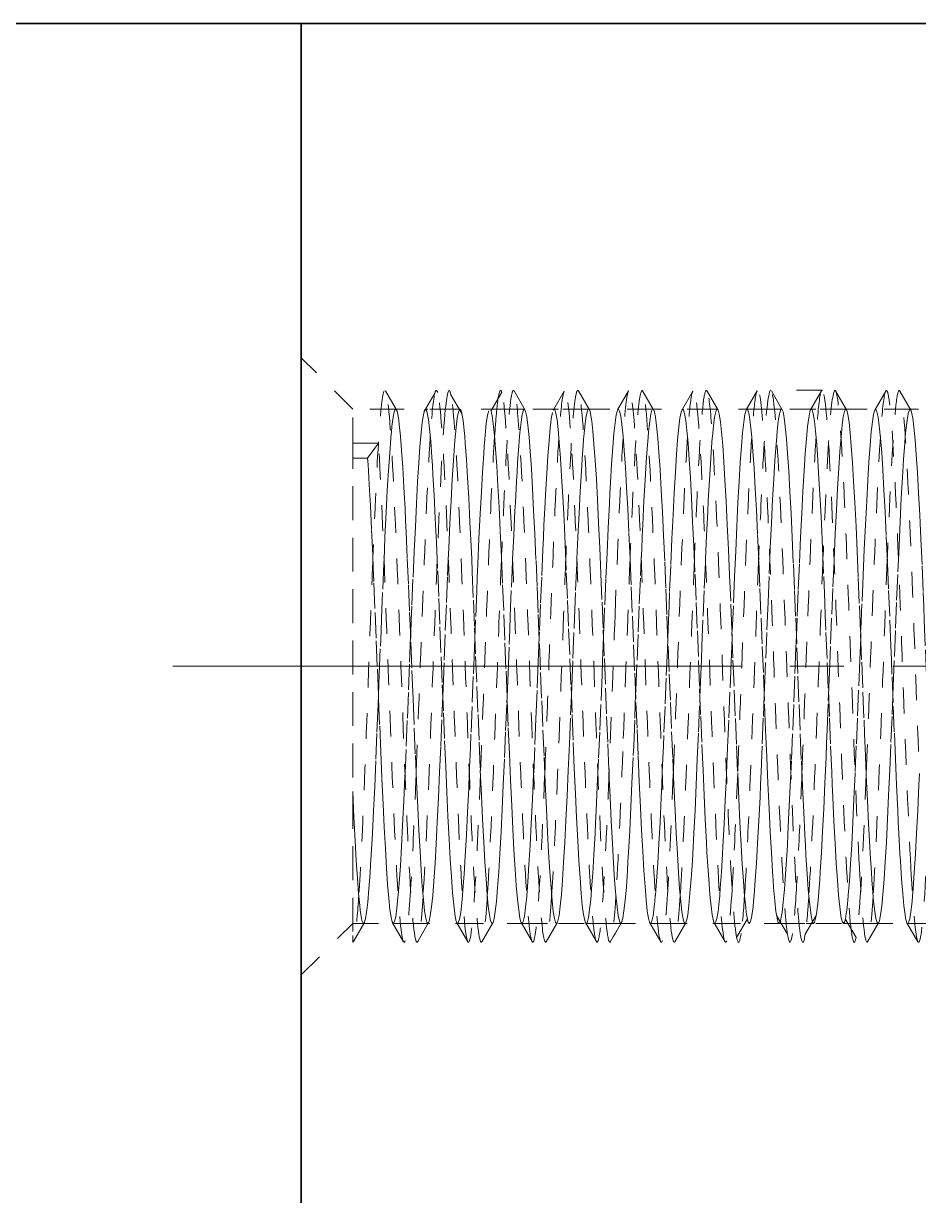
# Model space of a CAD drawing. Header units: millimetres. Extents: x -742 to 742, y -525 to 525.
# Drawn here: x -490.05 to -455.25, y -84.92 to -39.34 of the extents above; entities that cross this region are included whole.
import ezdxf

# ---------------------------------------------------------------- set-up
doc = ezdxf.new("R2010")
doc.units = ezdxf.units.MM
doc.linetypes.add('点画线', pattern=[18, 12, -2, 2, -2])
doc.linetypes.add('虚线', pattern=[2, 1, -1])
doc.layers.get('0').update_dxf_attribs({"lineweight": 35})
for name, color, linetype, lineweight in [('中心线层', 1, '点画线', 18), ('粗实线层', 7, 'Continuous', 35), ('虚线层', 6, '虚线', 18)]:
    doc.layers.add(name, color=color, linetype=linetype, lineweight=lineweight)

# ---------------------------------------------------------------- blocks, each defined once
blk = doc.blocks.new('*X8')
for p, q in [((-948.143, 60), (-884.125, 60)), ((-884.125, -70), (-884.125, 60)), ((-884.125, 60), (-834.125, 60))]:
    blk.add_line(p, q)
at = {"layer": '虚线层', "color": 7}
for p, q in [((-884.125, -70), (-884.125, 60)), ((-882.125, 45), (-884.125, 47)), ((-882.125, 45), (-884.125, 47)), ((-863.875, 45.732), (-865.875, 45.732)), ((-836.125, 45), (-882.125, 45)), ((-880.454, 45), (-882.125, 45)), ((-882.125, 25), (-882.125, 45)), ((-882.125, 43.681), (-882.125, 45)), ((-879.202, 45), (-879.297, 45)), ((-877.956, 45), (-879.202, 45)), ((-875.454, 45), (-876.794, 45)), ((-872.953, 45), (-874.296, 45)), ((-870.456, 45), (-871.797, 45)), ((-867.955, 45), (-869.294, 45)), ((-865.453, 45), (-866.795, 45)), ((-862.955, 45), (-864.298, 45)), ((-860.456, 45), (-861.795, 45)), ((-882.125, 43.681), (-882.125, 24.268)), ((-881.125, 43.681), (-882.125, 43.681)), ((-881.548, 43.089), (-881.125, 43.681)), ((-881.548, 43.089), (-882.125, 43.089)), ((-884.125, 23), (-882.125, 25)), ((-884.125, 23), (-882.125, 25)), ((-882.125, 25), (-836.125, 25)), ((-882.125, 25), (-881.706, 25)), ((-880.544, 25), (-879.204, 25)), ((-878.046, 25), (-876.703, 25)), ((-875.547, 25), (-874.206, 25)), ((-873.044, 25), (-871.705, 25)), ((-870.545, 25), (-869.203, 25)), ((-868.047, 25), (-866.705, 25)), ((-865.545, 25), (-864.49, 25)), ((-864.49, 25), (-864.205, 25)), ((-863.045, 25), (-862.961, 25)), ((-862.961, 25), (-861.703, 25)), ((-860.547, 25), (-859.205, 25))]:
    blk.add_line(p, q, dxfattribs=at)
for points in [[(-880.421, 44.969), (-880.849, 45.709)], [(-878.93, 45.625), (-879.295, 44.998)], [(-876.329, 45.657), (-876.755, 44.926)], [(-875.423, 44.967), (-875.85, 45.707)], [(-873.905, 45.701), (-874.309, 45.003)], [(-872.922, 44.972), (-873.35, 45.71)], [(-871.401, 45.707), (-871.829, 44.968)], [(-870.426, 44.973), (-870.854, 45.712)], [(-868.901, 45.703), (-869.305, 45.005)], [(-867.92, 44.96), (-868.347, 45.7)], [(-866.397, 45.713), (-866.824, 44.974)], [(-865.422, 44.97), (-865.849, 45.708)], [(-863.901, 45.708), (-864.329, 44.97)], [(-862.926, 44.974), (-863.353, 45.713)], [(-861.403, 45.7), (-861.831, 44.96)], [(-860.422, 44.964), (-860.849, 45.703)], [(-877.878, 44.832), (-878.305, 45.562)], [(-880.642, 43.902), (-880.623, 44.115), (-880.602, 44.327), (-880.557, 44.683), (-880.512, 44.899), (-880.489, 44.963), (-880.467, 44.995)], [(-880.425, 44.975), (-880.419, 44.964), (-880.402, 44.921)], [(-880.402, 44.921), (-880.359, 44.722), (-880.338, 44.576), (-880.317, 44.404), (-880.272, 43.945), (-880.227, 43.397), (-880.182, 42.746), (-880.134, 41.96), (-880.09, 41.124), (-880.069, 40.674), (-880.048, 40.214), (-880.003, 39.188), (-879.959, 38.16), (-879.914, 37.093), (-879.866, 35.944), (-879.821, 34.839), (-879.799, 34.282), (-879.778, 33.736), (-879.734, 32.593), (-879.691, 31.536), (-879.646, 30.521), (-879.598, 29.514), (-879.553, 28.624), (-879.509, 27.812), (-879.465, 27.054), (-879.422, 26.432), (-879.378, 25.915), (-879.33, 25.492), (-879.284, 25.208), (-879.24, 25.044), (-879.204, 25)], [(-879.35, 44.902), (-879.378, 44.777), (-879.423, 44.485), (-879.468, 44.077), (-879.516, 43.529), (-879.56, 42.9), (-879.581, 42.546), (-879.602, 42.175), (-879.647, 41.317), (-879.691, 40.423), (-879.736, 39.462), (-879.784, 38.393), (-879.829, 37.334), (-879.851, 36.788), (-879.872, 36.246), (-879.875, 36.161)], [(-879.344, 44.914), (-879.356, 44.892)], [(-879.312, 44.992), (-879.333, 44.955), (-879.35, 44.902)], [(-879.295, 44.998), (-879.344, 44.914)], [(-879.248, 44.921), (-879.291, 44.999), (-879.297, 45)], [(-878.074, 25.023), (-878.11, 25.124), (-878.155, 25.373), (-878.197, 25.73), (-878.241, 26.201), (-878.288, 26.812), (-878.334, 27.496), (-878.379, 28.272), (-878.425, 29.176), (-878.467, 30.109), (-878.51, 31.102), (-878.556, 32.197), (-878.602, 33.274), (-878.647, 34.372), (-878.694, 35.535), (-878.736, 36.634), (-878.779, 37.714), (-878.824, 38.813), (-878.87, 39.81), (-878.915, 40.749), (-878.963, 41.66), (-879.006, 42.443), (-879.027, 42.803), (-879.048, 43.135), (-879.093, 43.755), (-879.138, 44.235), (-879.183, 44.602), (-879.231, 44.861), (-879.248, 44.921)], [(-878.102, 44.298), (-878.059, 44.648), (-878.038, 44.78), (-878.017, 44.879), (-877.972, 44.992), (-877.956, 45)], [(-877.956, 45), (-877.927, 44.975), (-877.883, 44.84)], [(-877.883, 44.84), (-877.882, 44.835), (-877.834, 44.558), (-877.79, 44.175), (-877.769, 43.939), (-877.748, 43.68), (-877.703, 43.045), (-877.659, 42.34), (-877.614, 41.545), (-877.566, 40.623), (-877.521, 39.676), (-877.499, 39.176), (-877.478, 38.671), (-877.434, 37.566), (-877.391, 36.483), (-877.346, 35.382), (-877.298, 34.22), (-877.253, 33.124), (-877.209, 32.051), (-877.165, 30.962), (-877.122, 29.976), (-877.078, 29.052), (-877.03, 28.159), (-876.984, 27.396), (-876.94, 26.725), (-876.895, 26.129), (-876.853, 25.674), (-876.809, 25.333), (-876.762, 25.101), (-876.716, 25.005), (-876.703, 25)], [(-876.838, 44.941), (-876.883, 44.76), (-876.931, 44.441), (-876.948, 44.298)], [(-875.574, 25.024), (-875.586, 25.051), (-875.628, 25.224), (-875.672, 25.516), (-875.72, 25.948), (-875.766, 26.472), (-875.81, 27.101), (-875.855, 27.866), (-875.897, 28.684), (-875.941, 29.579), (-875.988, 30.591), (-876.034, 31.608), (-876.079, 32.668), (-876.125, 33.812), (-876.167, 34.916), (-876.21, 36.021), (-876.256, 37.169), (-876.302, 38.233), (-876.347, 39.258), (-876.394, 40.28), (-876.436, 41.185), (-876.479, 42.015), (-876.524, 42.795), (-876.57, 43.439), (-876.615, 43.98), (-876.663, 44.43), (-876.706, 44.74), (-876.727, 44.851), (-876.748, 44.931), (-876.75, 44.936)], [(-875.642, 43.931), (-875.627, 44.085), (-875.582, 44.491), (-875.534, 44.792), (-875.49, 44.956), (-875.483, 44.971)], [(-875.483, 44.971), (-875.469, 44.993)], [(-875.454, 45), (-875.448, 44.999), (-875.428, 44.977)], [(-875.428, 44.977), (-875.403, 44.911), (-875.359, 44.704), (-875.314, 44.378), (-875.266, 43.911), (-875.221, 43.356), (-875.199, 43.037), (-875.178, 42.698), (-875.134, 41.905), (-875.091, 41.064), (-875.046, 40.149), (-874.998, 39.119), (-874.953, 38.088), (-874.909, 37.019), (-874.865, 35.868), (-874.822, 34.763), (-874.778, 33.661), (-874.73, 32.52), (-874.684, 31.465), (-874.64, 30.454), (-874.595, 29.451), (-874.553, 28.566), (-874.509, 27.76), (-874.462, 27.008), (-874.416, 26.394), (-874.371, 25.884), (-874.326, 25.469), (-874.283, 25.193), (-874.241, 25.037), (-874.206, 25)], [(-874.363, 44.867), (-874.406, 44.627), (-874.427, 44.462), (-874.448, 44.27), (-874.493, 43.771), (-874.538, 43.187), (-874.583, 42.503), (-874.631, 41.686), (-874.648, 41.376)], [(-874.309, 45.003), (-874.332, 44.963)], [(-873.07, 25.022), (-873.104, 25.112), (-873.152, 25.353), (-873.198, 25.702), (-873.241, 26.165), (-873.286, 26.769), (-873.328, 27.446), (-873.372, 28.216), (-873.42, 29.115), (-873.466, 30.043), (-873.51, 31.033), (-873.555, 32.125), (-873.597, 33.2), (-873.641, 34.297), (-873.688, 35.46), (-873.734, 36.56), (-873.779, 37.641), (-873.825, 38.743), (-873.867, 39.744), (-873.91, 40.687), (-873.956, 41.603), (-874.002, 42.392), (-874.047, 43.091), (-874.094, 43.718), (-874.136, 44.206), (-874.179, 44.581), (-874.224, 44.849), (-874.27, 44.98), (-874.296, 45)], [(-873.141, 43.923), (-873.103, 44.326), (-873.059, 44.667), (-873.014, 44.891), (-872.966, 44.995)], [(-872.953, 45), (-872.925, 44.976)], [(-872.925, 44.976), (-872.921, 44.969), (-872.899, 44.91), (-872.878, 44.821), (-872.834, 44.536), (-872.791, 44.145), (-872.746, 43.642), (-872.698, 43), (-872.653, 42.288), (-872.609, 41.488), (-872.565, 40.56), (-872.522, 39.609), (-872.478, 38.601), (-872.43, 37.493), (-872.384, 36.409), (-872.34, 35.307), (-872.295, 34.145), (-872.253, 33.05), (-872.209, 31.979), (-872.162, 30.893), (-872.116, 29.911), (-872.071, 28.992), (-872.026, 28.105), (-871.983, 27.347), (-871.941, 26.683), (-871.894, 26.095), (-871.849, 25.647), (-871.803, 25.314), (-871.756, 25.091), (-871.714, 25.003), (-871.705, 25)], [(-871.824, 44.975), (-871.836, 44.949), (-871.879, 44.776), (-871.924, 44.466), (-871.97, 44.052), (-872.015, 43.527), (-872.063, 42.863), (-872.106, 42.133), (-872.127, 41.731), (-872.148, 41.315), (-872.193, 40.373), (-872.238, 39.409), (-872.283, 38.391), (-872.331, 37.276), (-872.348, 36.875)], [(-870.571, 25.019), (-870.584, 25.044), (-870.629, 25.208), (-870.651, 25.336), (-870.672, 25.492), (-870.716, 25.916), (-870.759, 26.433), (-870.804, 27.055), (-870.852, 27.814), (-870.898, 28.625), (-870.941, 29.515), (-870.986, 30.523), (-871.028, 31.538), (-871.072, 32.595), (-871.12, 33.738), (-871.166, 34.841), (-871.21, 35.946), (-871.255, 37.095), (-871.297, 38.162), (-871.341, 39.19), (-871.388, 40.216), (-871.434, 41.126), (-871.479, 41.961), (-871.525, 42.747), (-871.567, 43.398), (-871.61, 43.946), (-871.656, 44.405), (-871.702, 44.722), (-871.747, 44.921), (-871.794, 45), (-871.797, 45)], [(-870.641, 43.904), (-870.621, 44.116), (-870.599, 44.331), (-870.578, 44.514), (-870.534, 44.807), (-870.491, 44.963)], [(-870.456, 45), (-870.446, 44.997), (-870.432, 44.983)], [(-870.432, 44.983), (-870.398, 44.901), (-870.353, 44.685), (-870.309, 44.351), (-870.265, 43.877), (-870.222, 43.314), (-870.178, 42.65), (-870.13, 41.85), (-870.084, 41.004), (-870.04, 40.085), (-869.995, 39.051), (-869.953, 38.016), (-869.909, 36.945), (-869.862, 35.793), (-869.816, 34.688), (-869.771, 33.586), (-869.726, 32.447), (-869.683, 31.395), (-869.641, 30.387), (-869.594, 29.388), (-869.549, 28.509), (-869.503, 27.708), (-869.456, 26.963), (-869.414, 26.355), (-869.372, 25.853), (-869.326, 25.446), (-869.281, 25.178), (-869.235, 25.031), (-869.203, 25)], [(-869.322, 44.976), (-869.356, 44.879), (-869.402, 44.647), (-869.447, 44.298), (-869.494, 43.808), (-869.536, 43.231), (-869.579, 42.553), (-869.624, 41.741), (-869.67, 40.885), (-869.715, 39.956), (-869.763, 38.914), (-869.806, 37.874), (-869.827, 37.336), (-869.848, 36.799), (-869.875, 36.111)], [(-869.305, 45.005), (-869.328, 44.964)], [(-868.07, 25.017), (-868.081, 25.038), (-868.102, 25.101), (-868.147, 25.333), (-868.191, 25.675), (-868.236, 26.13), (-868.284, 26.726), (-868.329, 27.397), (-868.351, 27.771), (-868.372, 28.161), (-868.416, 29.054), (-868.459, 29.978), (-868.504, 30.964), (-868.552, 32.053), (-868.598, 33.126), (-868.641, 34.222), (-868.686, 35.385), (-868.728, 36.486), (-868.772, 37.568), (-868.82, 38.673), (-868.866, 39.677), (-868.91, 40.625), (-868.955, 41.546), (-868.997, 42.341), (-869.041, 43.046), (-869.088, 43.681), (-869.134, 44.176), (-869.179, 44.559), (-869.225, 44.835), (-869.267, 44.975), (-869.294, 45)], [(-868.143, 43.918), (-868.098, 44.353), (-868.053, 44.686), (-868.009, 44.902), (-867.965, 44.997)], [(-867.955, 45), (-867.926, 44.971)], [(-867.926, 44.971), (-867.922, 44.963), (-867.878, 44.806), (-867.83, 44.513), (-867.784, 44.114), (-867.74, 43.604), (-867.695, 42.954), (-867.653, 42.236), (-867.609, 41.43), (-867.562, 40.498), (-867.516, 39.542), (-867.471, 38.53), (-867.426, 37.42), (-867.383, 36.334), (-867.341, 35.232), (-867.294, 34.07), (-867.249, 32.976), (-867.203, 31.907), (-867.156, 30.824), (-867.114, 29.846), (-867.072, 28.932), (-867.026, 28.05), (-866.981, 27.299), (-866.935, 26.641), (-866.887, 26.061), (-866.844, 25.621), (-866.823, 25.442), (-866.802, 25.295), (-866.779, 25.17)], [(-866.82, 44.982), (-866.834, 44.956), (-866.879, 44.792), (-866.925, 44.49), (-866.967, 44.084), (-867.01, 43.566), (-867.056, 42.91), (-867.102, 42.186), (-867.147, 41.374), (-867.194, 40.437), (-867.236, 39.476), (-867.279, 38.462), (-867.324, 37.349), (-867.37, 36.261), (-867.375, 36.124)], [(-865.642, 25.298), (-865.668, 25.469), (-865.716, 25.885), (-865.76, 26.394), (-865.781, 26.692), (-865.802, 27.01), (-865.847, 27.762), (-865.891, 28.568), (-865.936, 29.452), (-865.984, 30.455), (-866.029, 31.467), (-866.051, 31.994), (-866.072, 32.522), (-866.116, 33.663), (-866.159, 34.765), (-866.204, 35.871), (-866.252, 37.021), (-866.298, 38.09), (-866.341, 39.121), (-866.386, 40.151), (-866.428, 41.066), (-866.472, 41.907), (-866.52, 42.699), (-866.566, 43.357), (-866.61, 43.912), (-866.655, 44.379), (-866.697, 44.704), (-866.741, 44.912), (-866.788, 44.999), (-866.795, 45)], [(-865.642, 43.926), (-865.622, 44.147), (-865.578, 44.537), (-865.53, 44.822), (-865.484, 44.969)], [(-865.452, 45), (-865.44, 44.995), (-865.425, 44.975)], [(-865.425, 44.975), (-865.395, 44.89), (-865.353, 44.666), (-865.309, 44.324), (-865.262, 43.842), (-865.216, 43.272), (-865.171, 42.601), (-865.126, 41.795), (-865.083, 40.944), (-865.041, 40.019), (-864.994, 38.981), (-864.949, 37.944), (-864.903, 36.871), (-864.856, 35.718), (-864.814, 34.613), (-864.772, 33.511), (-864.726, 32.374), (-864.681, 31.324), (-864.635, 30.32), (-864.587, 29.326), (-864.544, 28.451), (-864.523, 28.04), (-864.502, 27.657), (-864.457, 26.918), (-864.412, 26.318), (-864.367, 25.823), (-864.319, 25.424), (-864.302, 25.314)], [(-864.325, 44.975), (-864.355, 44.891), (-864.397, 44.667), (-864.441, 44.325), (-864.488, 43.843), (-864.534, 43.273), (-864.579, 42.603), (-864.625, 41.797), (-864.667, 40.945), (-864.71, 40.021), (-864.756, 38.983), (-864.802, 37.946), (-864.847, 36.873), (-864.875, 36.186)], [(-863.148, 25.314), (-863.191, 25.648), (-863.212, 25.86), (-863.233, 26.096), (-863.278, 26.684), (-863.323, 27.348), (-863.368, 28.106), (-863.416, 28.993), (-863.46, 29.913), (-863.481, 30.4), (-863.502, 30.895), (-863.547, 31.981), (-863.591, 33.052), (-863.636, 34.147), (-863.684, 35.309), (-863.729, 36.411), (-863.751, 36.96), (-863.772, 37.495), (-863.816, 38.603), (-863.859, 39.611), (-863.904, 40.562), (-863.952, 41.489), (-863.998, 42.29), (-864.041, 43.001), (-864.086, 43.643), (-864.128, 44.146), (-864.172, 44.536), (-864.22, 44.821), (-864.266, 44.969), (-864.298, 45)], [(-863.14, 43.907), (-863.14, 43.913), (-863.095, 44.379), (-863.053, 44.705), (-863.009, 44.912), (-862.962, 44.999)], [(-862.955, 45), (-862.931, 44.982)], [(-862.931, 44.982), (-862.916, 44.956), (-862.871, 44.791), (-862.826, 44.489), (-862.783, 44.083), (-862.741, 43.565), (-862.694, 42.908), (-862.649, 42.184), (-862.603, 41.372), (-862.556, 40.435), (-862.514, 39.474), (-862.472, 38.459), (-862.426, 37.347), (-862.381, 36.259), (-862.335, 35.156), (-862.287, 33.995), (-862.244, 32.902), (-862.223, 32.361), (-862.202, 31.835), (-862.157, 30.755), (-862.112, 29.782), (-862.067, 28.872), (-862.019, 27.996), (-862.002, 27.71)], [(-861.824, 44.971), (-861.828, 44.963), (-861.872, 44.807), (-861.92, 44.513), (-861.966, 44.115), (-862.01, 43.605), (-862.055, 42.956), (-862.097, 42.238), (-862.141, 41.432), (-862.188, 40.499), (-862.234, 39.544), (-862.279, 38.532), (-862.325, 37.423), (-862.367, 36.336), (-862.375, 36.124)], [(-860.848, 27.71), (-860.891, 28.51), (-860.912, 28.944), (-860.933, 29.39), (-860.978, 30.389), (-861.023, 31.396), (-861.068, 32.448), (-861.116, 33.588), (-861.16, 34.69), (-861.181, 35.247), (-861.202, 35.795), (-861.247, 36.947), (-861.291, 38.018), (-861.336, 39.052), (-861.384, 40.086), (-861.429, 41.006), (-861.451, 41.442), (-861.472, 41.852), (-861.516, 42.651), (-861.559, 43.315), (-861.604, 43.878), (-861.652, 44.352), (-861.698, 44.686), (-861.741, 44.901), (-861.786, 44.997), (-861.795, 45)], [(-860.641, 43.921), (-860.616, 44.177), (-860.571, 44.559), (-860.526, 44.836), (-860.483, 44.975)], [(-860.456, 45), (-860.441, 44.992), (-860.429, 44.976)], [(-860.429, 44.976), (-860.394, 44.879), (-860.349, 44.647), (-860.303, 44.297), (-860.256, 43.807), (-860.214, 43.229), (-860.172, 42.552), (-860.126, 41.74), (-860.081, 40.883), (-860.035, 39.954), (-859.987, 38.912), (-859.944, 37.872), (-859.923, 37.334), (-859.902, 36.797), (-859.857, 35.643), (-859.812, 34.537), (-859.767, 33.437), (-859.719, 32.301), (-859.702, 31.909)], [(-878.141, 43.908), (-878.119, 44.14), (-878.102, 44.298)], [(-876.948, 44.298), (-876.991, 43.835), (-877.012, 43.561), (-877.033, 43.264), (-877.078, 42.555), (-877.123, 41.785), (-877.168, 40.933), (-877.216, 39.958), (-877.26, 38.969), (-877.281, 38.451), (-877.302, 37.931), (-877.347, 36.801), (-877.375, 36.099)], [(-880.909, 39.166), (-880.893, 39.543), (-880.872, 40.025), (-880.826, 40.995), (-880.781, 41.842), (-880.758, 42.238), (-880.735, 42.605), (-880.687, 43.307), (-880.644, 43.871), (-880.642, 43.902)], [(-878.408, 39.142), (-878.387, 39.598), (-878.344, 40.551), (-878.323, 41.006), (-878.302, 41.435), (-878.257, 42.28), (-878.212, 42.993), (-878.167, 43.607), (-878.141, 43.908)], [(-875.802, 41.376), (-875.759, 42.187), (-875.738, 42.563), (-875.717, 42.911), (-875.672, 43.568), (-875.642, 43.931)], [(-873.409, 39.167), (-873.372, 40.023), (-873.327, 40.947), (-873.282, 41.798), (-873.234, 42.604), (-873.19, 43.274), (-873.169, 43.574), (-873.148, 43.844), (-873.141, 43.923)], [(-870.908, 39.142), (-870.89, 39.545), (-870.869, 40.035), (-870.848, 40.501), (-870.803, 41.433), (-870.759, 42.239), (-870.714, 42.957), (-870.666, 43.606), (-870.641, 43.904)], [(-868.409, 39.167), (-868.366, 40.088), (-868.321, 41.007), (-868.299, 41.444), (-868.278, 41.854), (-868.234, 42.653), (-868.191, 43.317), (-868.146, 43.879), (-868.143, 43.918)], [(-865.91, 39.179), (-865.891, 39.613), (-865.846, 40.564), (-865.798, 41.491), (-865.753, 42.291), (-865.709, 43.002), (-865.665, 43.644), (-865.642, 43.926)], [(-863.408, 39.138), (-863.365, 40.153), (-863.322, 41.068), (-863.278, 41.908), (-863.23, 42.701), (-863.184, 43.358), (-863.14, 43.907)], [(-860.909, 39.154), (-860.884, 39.679), (-860.84, 40.626), (-860.795, 41.548), (-860.753, 42.343), (-860.709, 43.047), (-860.662, 43.682), (-860.641, 43.921)], [(-880.568, 25.019), (-880.588, 25.059), (-880.634, 25.24), (-880.679, 25.54), (-880.725, 25.98), (-880.767, 26.512), (-880.81, 27.148), (-880.856, 27.92), (-880.902, 28.742), (-880.947, 29.642), (-880.994, 30.658), (-881.036, 31.679), (-881.079, 32.741), (-881.124, 33.888), (-881.17, 34.992), (-881.215, 36.096), (-881.263, 37.242), (-881.306, 38.304), (-881.327, 38.825), (-881.348, 39.327), (-881.393, 40.344), (-881.438, 41.244), (-881.483, 42.069), (-881.531, 42.842), (-881.548, 43.089)], [(-875.91, 39.168), (-875.867, 40.09), (-875.819, 41.055), (-875.802, 41.376)], [(-874.648, 41.376), (-874.691, 40.486), (-874.712, 40.012), (-874.733, 39.529), (-874.778, 38.464), (-874.823, 37.407), (-874.868, 36.321), (-874.875, 36.15)], [(-881.125, 33.903), (-881.094, 34.676), (-881.049, 35.781), (-881.025, 36.336), (-881.003, 36.877), (-880.956, 38.005), (-880.914, 39.04), (-880.909, 39.166)], [(-878.625, 33.84), (-878.614, 34.133), (-878.572, 35.238), (-878.526, 36.397), (-878.481, 37.482), (-878.435, 38.536), (-878.408, 39.142)], [(-876.125, 33.827), (-876.087, 34.751), (-876.044, 35.857), (-876.023, 36.411), (-876.002, 36.952), (-875.957, 38.077), (-875.912, 39.109), (-875.91, 39.168)], [(-873.502, 36.875), (-873.459, 37.948), (-873.438, 38.476), (-873.417, 38.985), (-873.409, 39.167)], [(-871.125, 33.862), (-871.117, 34.074), (-871.072, 35.236), (-871.027, 36.338), (-870.982, 37.424), (-870.934, 38.534), (-870.908, 39.142)], [(-868.625, 33.814), (-868.59, 34.692), (-868.569, 35.249), (-868.548, 35.797), (-868.503, 36.949), (-868.459, 38.02), (-868.414, 39.054), (-868.409, 39.167)], [(-866.125, 33.886), (-866.114, 34.149), (-866.066, 35.311), (-866.021, 36.413), (-865.999, 36.962), (-865.978, 37.498), (-865.934, 38.605), (-865.91, 39.179)], [(-863.625, 33.886), (-863.591, 34.768), (-863.546, 35.873), (-863.498, 37.023), (-863.453, 38.092), (-863.409, 39.123), (-863.408, 39.138)], [(-861.125, 33.813), (-861.109, 34.224), (-861.065, 35.387), (-861.022, 36.488), (-860.978, 37.571), (-860.93, 38.675), (-860.909, 39.154)], [(-873.625, 33.895), (-873.612, 34.208), (-873.567, 35.314), (-873.519, 36.472), (-873.502, 36.875)], [(-872.348, 36.875), (-872.375, 36.181)], [(-879.875, 36.161), (-879.916, 35.085), (-879.959, 33.981), (-880.004, 32.888), (-880.052, 31.768), (-880.092, 30.863)], [(-877.375, 36.099), (-877.391, 35.704), (-877.436, 34.599), (-877.484, 33.442), (-877.529, 32.36), (-877.551, 31.827), (-877.572, 31.311), (-877.592, 30.832)], [(-874.875, 36.15), (-874.916, 35.161), (-874.96, 34.056), (-874.981, 33.503), (-875.002, 32.962), (-875.047, 31.84), (-875.09, 30.819)], [(-872.375, 36.181), (-872.391, 35.779), (-872.412, 35.223), (-872.433, 34.674), (-872.478, 33.516), (-872.523, 32.433), (-872.568, 31.382), (-872.592, 30.854)], [(-869.875, 36.111), (-869.893, 35.645), (-869.938, 34.539), (-869.983, 33.439), (-870.031, 32.303), (-870.048, 31.911)], [(-867.375, 36.124), (-867.415, 35.159), (-867.463, 33.997), (-867.506, 32.904), (-867.527, 32.363), (-867.548, 31.837), (-867.591, 30.821)], [(-864.875, 36.186), (-864.894, 35.721), (-864.936, 34.615), (-864.979, 33.514), (-865.024, 32.376), (-865.07, 31.326), (-865.092, 30.837)], [(-862.375, 36.124), (-862.41, 35.234), (-862.456, 34.072), (-862.502, 32.978), (-862.547, 31.909), (-862.592, 30.864)], [(-881.678, 25.025), (-881.678, 25.026), (-881.63, 25.176), (-881.584, 25.442), (-881.562, 25.621), (-881.54, 25.826), (-881.495, 26.349), (-881.453, 26.956), (-881.431, 27.3), (-881.409, 27.661), (-881.362, 28.499), (-881.316, 29.378), (-881.293, 29.848), (-881.271, 30.326), (-881.226, 31.383), (-881.183, 32.435), (-881.162, 32.978), (-881.141, 33.518), (-881.125, 33.903)], [(-879.179, 25.022), (-879.153, 25.089), (-879.109, 25.297), (-879.062, 25.643), (-879.016, 26.089), (-878.971, 26.645), (-878.926, 27.339), (-878.883, 28.096), (-878.841, 28.937), (-878.794, 29.901), (-878.749, 30.882), (-878.703, 31.913), (-878.656, 33.038), (-878.625, 33.84)], [(-876.676, 25.023), (-876.671, 25.031), (-876.626, 25.19), (-876.583, 25.465), (-876.541, 25.856), (-876.494, 26.388), (-876.449, 27.001), (-876.403, 27.713), (-876.356, 28.557), (-876.314, 29.441), (-876.272, 30.393), (-876.226, 31.454), (-876.181, 32.508), (-876.135, 33.593), (-876.125, 33.827)], [(-874.182, 25.018), (-874.149, 25.099), (-874.103, 25.315), (-874.056, 25.67), (-874.014, 26.124), (-873.972, 26.687), (-873.926, 27.388), (-873.881, 28.151), (-873.835, 28.997), (-873.787, 29.966), (-873.744, 30.951), (-873.723, 31.467), (-873.702, 31.985), (-873.657, 33.113), (-873.625, 33.895)], [(-871.202, 31.911), (-871.159, 32.98), (-871.138, 33.529), (-871.125, 33.862)], [(-868.902, 27.711), (-868.859, 28.512), (-868.838, 28.946), (-868.817, 29.392), (-868.772, 30.391), (-868.727, 31.398), (-868.682, 32.45), (-868.634, 33.59), (-868.625, 33.814)], [(-866.602, 25.315), (-866.559, 25.649), (-866.538, 25.86), (-866.517, 26.097), (-866.472, 26.685), (-866.427, 27.35), (-866.382, 28.107), (-866.334, 28.995), (-866.29, 29.915), (-866.269, 30.402), (-866.248, 30.897), (-866.203, 31.983), (-866.159, 33.054), (-866.125, 33.886)], [(-864.108, 25.298), (-864.082, 25.47), (-864.034, 25.886), (-863.99, 26.396), (-863.969, 26.693), (-863.948, 27.011), (-863.903, 27.763), (-863.859, 28.569), (-863.814, 29.454), (-863.766, 30.457), (-863.721, 31.469), (-863.699, 31.996), (-863.678, 32.524), (-863.634, 33.665), (-863.625, 33.886)], [(-861.68, 25.017), (-861.669, 25.039), (-861.648, 25.102), (-861.603, 25.334), (-861.559, 25.675), (-861.514, 26.131), (-861.466, 26.727), (-861.421, 27.398), (-861.399, 27.772), (-861.378, 28.162), (-861.334, 29.056), (-861.291, 29.98), (-861.246, 30.966), (-861.198, 32.055), (-861.153, 33.128), (-861.125, 33.813)], [(-871.676, 25.029), (-871.672, 25.038), (-871.626, 25.205), (-871.581, 25.488), (-871.535, 25.887), (-871.487, 26.426), (-871.444, 27.047), (-871.423, 27.397), (-871.402, 27.765), (-871.357, 28.615), (-871.312, 29.504), (-871.267, 30.46), (-871.219, 31.525), (-871.202, 31.911)], [(-870.048, 31.911), (-870.091, 30.88), (-870.092, 30.857)], [(-880.092, 30.863), (-880.098, 30.743), (-880.141, 29.77), (-880.186, 28.816), (-880.228, 27.986), (-880.272, 27.242), (-880.32, 26.562), (-880.359, 26.096)], [(-877.592, 30.832), (-877.616, 30.257), (-877.659, 29.314), (-877.704, 28.441), (-877.752, 27.609), (-877.798, 26.91), (-877.841, 26.311), (-877.859, 26.091)], [(-875.09, 30.819), (-875.091, 30.811), (-875.136, 29.834), (-875.184, 28.876), (-875.229, 28.04), (-875.251, 27.651), (-875.272, 27.29), (-875.316, 26.603), (-875.358, 26.075)], [(-872.592, 30.854), (-872.616, 30.324), (-872.66, 29.377), (-872.681, 28.925), (-872.702, 28.498), (-872.747, 27.66), (-872.791, 26.955), (-872.836, 26.348), (-872.86, 26.073)], [(-870.092, 30.857), (-870.112, 30.379), (-870.133, 29.899), (-870.178, 28.935), (-870.223, 28.094), (-870.268, 27.338), (-870.316, 26.644), (-870.359, 26.098)], [(-867.591, 30.821), (-867.593, 30.757), (-867.638, 29.784), (-867.683, 28.874), (-867.731, 27.998), (-867.748, 27.711)], [(-865.092, 30.837), (-865.115, 30.322), (-865.163, 29.328), (-865.206, 28.453), (-865.227, 28.042), (-865.248, 27.658), (-865.293, 26.92), (-865.338, 26.319), (-865.358, 26.083)], [(-862.592, 30.864), (-862.594, 30.826), (-862.636, 29.848), (-862.679, 28.933), (-862.724, 28.052), (-862.77, 27.3), (-862.815, 26.643), (-862.86, 26.096)], [(-860.091, 30.825), (-860.11, 30.389), (-860.156, 29.39), (-860.202, 28.51), (-860.247, 27.71), (-860.294, 26.965), (-860.336, 26.357), (-860.359, 26.07)], [(-882.125, 30.129), (-882.08, 29.137), (-882.034, 28.214), (-881.991, 27.445), (-881.968, 27.092), (-881.946, 26.768), (-881.898, 26.165), (-881.853, 25.701), (-881.83, 25.511), (-881.809, 25.352), (-881.765, 25.112), (-881.722, 25.008), (-881.707, 25)], [(-869.175, 25.025), (-869.144, 25.11), (-869.123, 25.208), (-869.102, 25.334), (-869.057, 25.697), (-869.012, 26.159), (-868.967, 26.729), (-868.919, 27.437), (-868.902, 27.711)], [(-867.748, 27.711), (-867.791, 27), (-867.812, 26.678), (-867.833, 26.386), (-867.858, 26.078)], [(-862.002, 27.71), (-861.959, 26.999), (-861.938, 26.677), (-861.917, 26.385), (-861.872, 25.854), (-861.827, 25.464), (-861.782, 25.19), (-861.734, 25.031), (-861.703, 25)], [(-860.575, 25.025), (-860.606, 25.11), (-860.627, 25.208), (-860.648, 25.334), (-860.693, 25.696), (-860.738, 26.158), (-860.783, 26.728), (-860.831, 27.436), (-860.848, 27.71)], [(-880.359, 26.096), (-880.366, 26.021), (-880.41, 25.59), (-880.455, 25.261), (-880.497, 25.07), (-880.541, 25)], [(-877.859, 26.091), (-877.886, 25.795), (-877.928, 25.42), (-877.972, 25.162), (-878.02, 25.02)], [(-875.358, 26.075), (-875.359, 26.054), (-875.404, 25.616), (-875.452, 25.278), (-875.498, 25.079), (-875.541, 25.001)], [(-872.86, 26.073), (-872.884, 25.825), (-872.929, 25.442), (-872.951, 25.293), (-872.972, 25.176), (-873.016, 25.026)], [(-870.359, 26.098), (-870.36, 26.089), (-870.381, 25.85), (-870.402, 25.642), (-870.447, 25.296), (-870.491, 25.089), (-870.536, 25.003)], [(-867.858, 26.078), (-867.878, 25.855), (-867.923, 25.464), (-867.968, 25.19), (-868.016, 25.031)], [(-865.358, 26.083), (-865.383, 25.824), (-865.431, 25.425), (-865.448, 25.315)], [(-862.86, 26.096), (-862.863, 26.062), (-862.906, 25.621), (-862.927, 25.443), (-862.948, 25.296), (-862.971, 25.17)], [(-860.359, 26.07), (-860.379, 25.854), (-860.424, 25.447), (-860.47, 25.179), (-860.515, 25.031)], [(-867.199, 24.459), (-866.773, 25.18)], [(-866.779, 25.17), (-866.757, 25.081), (-866.712, 25.002), (-866.706, 25)], [(-866.706, 25), (-866.667, 25.044), (-866.619, 25.221), (-866.602, 25.315)], [(-865.648, 25.307), (-865.222, 24.585)], [(-865.545, 25), (-865.578, 25.037), (-865.623, 25.193), (-865.642, 25.298)], [(-865.448, 25.315), (-865.491, 25.099), (-865.512, 25.036), (-865.533, 25.005), (-865.545, 25)], [(-864.529, 24.586), (-864.102, 25.307)], [(-864.302, 25.314), (-864.259, 25.099), (-864.238, 25.036), (-864.217, 25.005), (-864.205, 25)], [(-864.205, 25), (-864.172, 25.037), (-864.127, 25.194), (-864.108, 25.298)], [(-863.045, 25), (-863.083, 25.044), (-863.131, 25.22), (-863.148, 25.314)], [(-862.971, 25.17), (-862.993, 25.081), (-863.038, 25.002), (-863.045, 25)], [(-862.977, 25.181), (-862.551, 24.459)], [(-882.099, 24.296), (-881.671, 25.037)], [(-881.7, 25.002), (-881.678, 25.025)], [(-880.575, 25.03), (-880.148, 24.29)], [(-880.544, 25), (-880.568, 25.019)], [(-879.6, 24.292), (-879.173, 25.031)], [(-878.077, 25.028), (-877.65, 24.289)], [(-878.046, 25), (-878.066, 25.011), (-878.074, 25.023)], [(-877.1, 24.289), (-876.673, 25.028)], [(-875.578, 25.033), (-875.151, 24.294)], [(-875.547, 25), (-875.574, 25.024)], [(-874.603, 24.289), (-874.176, 25.029)], [(-873.077, 25.034), (-872.65, 24.294)], [(-873.044, 25), (-873.059, 25.008), (-873.07, 25.022)], [(-872.1, 24.294), (-871.993, 24.483), (-871.939, 24.578), (-871.912, 24.625), (-871.886, 24.671), (-871.859, 24.717), (-871.832, 24.763), (-871.778, 24.855), (-871.669, 25.041)], [(-870.575, 25.026), (-870.15, 24.291)], [(-870.545, 25), (-870.571, 25.019)], [(-869.599, 24.291), (-869.172, 25.03)], [(-868.074, 25.023), (-867.646, 24.284)], [(-868.048, 25), (-868.06, 25.005)], [(-862.104, 24.284), (-861.677, 25.023)], [(-860.578, 25.03), (-860.151, 24.291)], [(-860.548, 25), (-860.563, 25.007), (-860.575, 25.025)], [(-882.125, 24.274), (-882.125, 24.535)]]:
    blk.add_lwpolyline(points, dxfattribs=at)
for points, knots in [([(-880.897, 45.713), (-880.969, 45.602), (-881.041, 44.97), (-881.189, 42.719), (-881.265, 41.065), (-881.341, 39.173)], [0, 0, 0, 0, 2740.909311, 2740.909311, 5647.757778, 5647.757778, 5647.757778, 5647.757778]), ([(-879.6, 24.292), (-879.625, 24.249), (-879.65, 24.268), (-879.771, 24.677), (-879.867, 25.957), (-880.058, 29.846), (-880.154, 32.406), (-880.346, 37.591), (-880.442, 40.152), (-880.633, 44.041), (-880.729, 45.322), (-880.825, 45.647)], [0, 0, 0, 0, 737.078252, 737.078252, 3577.491663, 3577.491663, 6417.905073, 6417.905073, 9258.318484, 9258.318484, 12098.731895, 12098.731895, 12098.731895, 12098.731895]), ([(-877.65, 24.289), (-877.658, 24.303), (-877.667, 24.324), (-877.771, 24.677), (-877.867, 25.957), (-878.058, 29.846), (-878.154, 32.406), (-878.346, 37.591), (-878.442, 40.152), (-878.633, 44.041), (-878.729, 45.322), (-878.825, 45.647)], [0, 0, 0, 0, 257.987613, 257.987613, 3211.369277, 3211.369277, 6164.750941, 6164.750941, 9118.132606, 9118.132606, 12071.51427, 12071.51427, 12071.51427, 12071.51427]), ([(-875.151, 24.294), (-875.226, 24.43), (-875.3, 25.13), (-875.471, 27.84), (-875.567, 30.128), (-875.758, 35.187), (-875.854, 37.897), (-876.046, 42.441), (-876.142, 44.219), (-876.268, 45.377), (-876.299, 45.563), (-876.329, 45.657)], [0, 0, 0, 0, 2297.646384, 2297.646384, 5246.981127, 5246.981127, 8196.31587, 8196.31587, 11145.650613, 11145.650613, 12085.111355, 12085.111355, 12085.111355, 12085.111355]), ([(-875.85, 45.706), (-875.879, 45.758), (-875.908, 45.724), (-876.033, 45.195), (-876.129, 43.842), (-876.225, 41.842)], [0, 0, 0, 0, 1313.458475, 1313.458475, 5616.25942, 5616.25942, 5616.25942, 5616.25942]), ([(-874.603, 24.289), (-874.665, 24.2), (-874.726, 24.49), (-874.883, 26.179), (-874.979, 28.084), (-875.171, 32.775), (-875.267, 35.504), (-875.458, 40.482), (-875.554, 42.671), (-875.717, 45.026), (-875.783, 45.589), (-875.85, 45.706)], [0, 0, 0, 0, 1783.610177, 1783.610177, 4564.118321, 4564.118321, 7344.626465, 7344.626465, 10125.134609, 10125.134609, 12056.874234, 12056.874234, 12056.874234, 12056.874234]), ([(-873.905, 45.701), (-873.916, 45.68), (-873.927, 45.646), (-873.995, 45.359), (-874.052, 44.78), (-874.109, 43.927)], [0, 0, 0, 0, 894.139974, 894.139974, 5603.643713, 5603.643713, 5603.643713, 5603.643713]), ([(-872.65, 24.294), (-872.696, 24.371), (-872.742, 24.657), (-872.883, 26.179), (-872.979, 28.084), (-873.171, 32.775), (-873.267, 35.504), (-873.458, 40.482), (-873.554, 42.671), (-873.735, 45.293), (-873.82, 45.869), (-873.905, 45.701)], [0, 0, 0, 0, 1320.278529, 1320.278529, 4075.733016, 4075.733016, 6831.187502, 6831.187502, 9586.641989, 9586.641989, 12030.008227, 12030.008227, 12030.008227, 12030.008227]), ([(-873.35, 45.71), (-873.35, 45.71), (-873.35, 45.711), (-873.376, 45.754), (-873.401, 45.729), (-873.426, 45.64)], [0, 0, 0, 0, 29.780904, 29.780904, 5600.061005, 5600.061005, 5600.061005, 5600.061005]), ([(-872.101, 24.292), (-872.134, 24.237), (-872.167, 24.291), (-872.296, 24.943), (-872.392, 26.373), (-872.583, 30.469), (-872.679, 33.085), (-872.871, 38.26), (-872.967, 40.755), (-873.158, 44.418), (-873.254, 45.545), (-873.35, 45.71)], [0, 0, 0, 0, 948.369659, 948.369659, 3713.018618, 3713.018618, 6477.667577, 6477.667577, 9242.316536, 9242.316536, 12003.041926, 12003.041926, 12003.041926, 12003.041926]), ([(-870.15, 24.291), (-870.167, 24.318), (-870.183, 24.373), (-870.296, 24.943), (-870.392, 26.373), (-870.583, 30.469), (-870.679, 33.085), (-870.871, 38.26), (-870.967, 40.755), (-871.158, 44.421), (-871.254, 45.548), (-871.367, 45.74), (-871.384, 45.738), (-871.401, 45.707)], [0, 0, 0, 0, 568.419724, 568.419724, 3823.480814, 3823.480814, 7078.541904, 7078.541904, 10333.602995, 10333.602995, 13588.664085, 13588.664085, 14170.284352, 14170.284352, 14170.284352, 14170.284352]), ([(-870.854, 45.712), (-870.919, 45.805), (-870.985, 45.466), (-871.146, 43.608), (-871.242, 41.642), (-871.339, 39.239), (-871.34, 39.214), (-871.341, 39.189)], [0, 0, 0, 0, 3119.215011, 3119.215011, 7680.966008, 7680.966008, 7728.855755, 7728.855755, 7728.855755, 7728.855755]), ([(-869.599, 24.291), (-869.604, 24.283), (-869.608, 24.277), (-869.708, 24.192), (-869.804, 25.078), (-869.996, 28.382), (-870.092, 30.76), (-870.283, 35.88), (-870.379, 38.561), (-870.571, 42.938), (-870.667, 44.582), (-870.793, 45.534), (-870.823, 45.669), (-870.854, 45.712)], [0, 0, 0, 0, 151.632842, 151.632842, 3392.57237, 3392.57237, 6633.511898, 6633.511898, 9874.451426, 9874.451426, 13115.390954, 13115.390954, 14140.254411, 14140.254411, 14140.254411, 14140.254411]), ([(-868.901, 45.703), (-868.951, 45.615), (-869, 45.282), (-869.07, 44.486), (-869.089, 44.224), (-869.109, 43.93)], [0, 0, 0, 0, 3993.801612, 3993.801612, 5572.723085, 5572.723085, 5572.723085, 5572.723085]), ([(-867.646, 24.284), (-867.731, 24.411), (-867.816, 25.272), (-867.996, 28.382), (-868.092, 30.76), (-868.283, 35.88), (-868.379, 38.561), (-868.571, 42.938), (-868.667, 44.582), (-868.809, 45.655), (-868.855, 45.785), (-868.901, 45.703)], [0, 0, 0, 0, 2423.86806, 2423.86806, 5170.903219, 5170.903219, 7917.938379, 7917.938379, 10664.973539, 10664.973539, 11990.209649, 11990.209649, 11990.209649, 11990.209649]), ([(-868.347, 45.7), (-868.385, 45.775), (-868.424, 45.702), (-868.558, 44.909), (-868.654, 43.406), (-868.781, 40.641), (-868.811, 39.918), (-868.842, 39.16)], [0, 0, 0, 0, 1804.202108, 1804.202108, 6280.383165, 6280.383165, 7706.035394, 7706.035394, 7706.035394, 7706.035394]), ([(-867.199, 24.459), (-867.237, 24.646), (-867.275, 24.974), (-867.408, 26.614), (-867.504, 28.638), (-867.696, 33.458), (-867.792, 36.195), (-867.983, 41.073), (-868.079, 43.155), (-868.232, 45.15), (-868.29, 45.588), (-868.347, 45.7)], [0, 0, 0, 0, 1181.326738, 1181.326738, 4178.311787, 4178.311787, 7175.296835, 7175.296835, 10172.281883, 10172.281883, 11961.28033, 11961.28033, 11961.28033, 11961.28033]), ([(-866.397, 45.713), (-866.419, 45.682), (-866.441, 45.603), (-866.512, 45.184), (-866.561, 44.649), (-866.61, 43.913)], [0, 0, 0, 0, 1712.651862, 1712.651862, 5556.964781, 5556.964781, 5556.964781, 5556.964781]), ([(-865.222, 24.585), (-865.252, 24.78), (-865.282, 25.065), (-865.408, 26.614), (-865.504, 28.638), (-865.696, 33.458), (-865.792, 36.195), (-865.983, 41.073), (-866.079, 43.155), (-866.249, 45.368), (-866.323, 45.818), (-866.397, 45.713)], [0, 0, 0, 0, 924.155557, 924.155557, 3843.132832, 3843.132832, 6762.110108, 6762.110108, 9681.087383, 9681.087383, 11933.748077, 11933.748077, 11933.748077, 11933.748077]), ([(-864.725, 24.605), (-864.821, 25.25), (-864.917, 26.823), (-865.108, 31.11), (-865.204, 33.772), (-865.396, 38.916), (-865.492, 41.335), (-865.675, 44.607), (-865.762, 45.549), (-865.849, 45.708)], [0, 0, 0, 0, 2511.515923, 2511.515923, 5023.031846, 5023.031846, 7534.547769, 7534.547769, 9816.491649, 9816.491649, 9816.491649, 9816.491649]), ([(-862.725, 24.605), (-862.821, 25.25), (-862.917, 26.823), (-863.108, 31.11), (-863.204, 33.772), (-863.396, 38.916), (-863.492, 41.335), (-863.683, 44.764), (-863.779, 45.732), (-863.875, 45.732), (-863.875, 45.732), (-863.875, 45.732)], [0, 0, 0, 0, 2987.138185, 2987.138185, 5974.276371, 5974.276371, 8961.414556, 8961.414556, 11948.552742, 11948.552742, 11949.002119, 11949.002119, 11949.002119, 11949.002119]), ([(-863.353, 45.713), (-863.427, 45.818), (-863.501, 45.368), (-863.592, 44.187), (-863.609, 43.944), (-863.625, 43.678)], [0, 0, 0, 0, 4517.068233, 4517.068233, 5538.485559, 5538.485559, 5538.485559, 5538.485559]), ([(-862.425, 27.176), (-862.521, 28.953), (-862.617, 31.409), (-862.808, 36.569), (-862.904, 39.21), (-863.096, 43.405), (-863.192, 44.908), (-863.31, 45.603), (-863.331, 45.682), (-863.353, 45.713)], [0, 0, 0, 0, 3042.577594, 3042.577594, 6085.155188, 6085.155188, 9127.732782, 9127.732782, 9823.212171, 9823.212171, 9823.212171, 9823.212171]), ([(-861.404, 45.7), (-861.461, 45.588), (-861.518, 45.15), (-861.586, 44.264), (-861.597, 44.112), (-861.608, 43.95)], [0, 0, 0, 0, 4644.260846, 4644.260846, 5525.9818, 5525.9818, 5525.9818, 5525.9818]), ([(-860.425, 27.176), (-860.521, 28.953), (-860.617, 31.409), (-860.808, 36.569), (-860.904, 39.21), (-861.096, 43.405), (-861.192, 44.908), (-861.326, 45.702), (-861.365, 45.775), (-861.404, 45.7)], [0, 0, 0, 0, 2879.841129, 2879.841129, 5759.682259, 5759.682259, 8639.523388, 8639.523388, 9801.105584, 9801.105584, 9801.105584, 9801.105584]), ([(-860.849, 45.703), (-860.895, 45.785), (-860.941, 45.655), (-861.083, 44.583), (-861.179, 42.94), (-861.297, 40.248), (-861.319, 39.718), (-861.341, 39.17)], [0, 0, 0, 0, 2151.768931, 2151.768931, 6614.562486, 6614.562486, 7641.470122, 7641.470122, 7641.470122, 7641.470122]), ([(-860.125, 31.683), (-860.221, 34.152), (-860.317, 36.883), (-860.508, 41.64), (-860.604, 43.606), (-860.75, 45.282), (-860.799, 45.615), (-860.849, 45.703)], [0, 0, 0, 0, 3035.920424, 3035.920424, 6071.840847, 6071.840847, 7643.969777, 7643.969777, 7643.969777, 7643.969777]), ([(-877.1, 24.289), (-877.192, 24.136), (-877.283, 24.86), (-877.471, 27.84), (-877.567, 30.128), (-877.758, 35.187), (-877.854, 37.897), (-878.046, 42.441), (-878.142, 44.219), (-878.26, 45.302), (-878.282, 45.457), (-878.305, 45.562)], [0, 0, 0, 0, 2764.900816, 2764.900816, 5655.402545, 5655.402545, 8545.904274, 8545.904274, 11436.406002, 11436.406002, 12111.805849, 12111.805849, 12111.805849, 12111.805849]), ([(-878.525, 44.979), (-878.621, 44.024), (-878.717, 42.183), (-878.822, 39.649), (-878.831, 39.419), (-878.841, 39.186)], [0, 0, 0, 0, 5129.499764, 5129.499764, 5630.209128, 5630.209128, 5630.209128, 5630.209128]), ([(-879.109, 43.931), (-879.11, 43.913), (-879.111, 43.895), (-879.208, 42.421), (-879.304, 40.181), (-879.487, 35.404), (-879.573, 32.966), (-879.66, 30.813)], [0, 0, 0, 0, 49.92522, 49.92522, 4120.009573, 4120.009573, 7794.891878, 7794.891878, 7794.891878, 7794.891878]), ([(-876.609, 43.925), (-876.677, 42.908), (-876.745, 41.508), (-876.908, 37.565), (-877.004, 34.844), (-877.12, 31.817), (-877.139, 31.314), (-877.159, 30.825)], [0, 0, 0, 0, 2877.147722, 2877.147722, 6941.893256, 6941.893256, 7776.240544, 7776.240544, 7776.240544, 7776.240544]), ([(-871.607, 43.956), (-871.617, 43.806), (-871.628, 43.648), (-871.733, 41.893), (-871.829, 39.563), (-871.925, 37.013)], [0, 0, 0, 0, 530.909503, 530.909503, 5583.244892, 5583.244892, 5583.244892, 5583.244892]), ([(-869.109, 43.93), (-869.185, 42.786), (-869.261, 41.155), (-869.433, 36.885), (-869.529, 34.154), (-869.625, 31.685)], [0, 0, 0, 0, 2466.59613, 2466.59613, 5567.750392, 5567.750392, 5567.750392, 5567.750392]), ([(-866.61, 43.913), (-866.657, 43.213), (-866.703, 42.332), (-866.846, 39.212), (-866.942, 36.572), (-867.078, 32.909), (-867.118, 31.849), (-867.158, 30.851)], [0, 0, 0, 0, 1965.928171, 1965.928171, 5997.680895, 5997.680895, 7688.718922, 7688.718922, 7688.718922, 7688.718922]), ([(-864.108, 43.939), (-864.126, 43.671), (-864.145, 43.374), (-864.258, 41.337), (-864.354, 38.918), (-864.52, 34.481), (-864.589, 32.567), (-864.659, 30.838)], [0, 0, 0, 0, 754.761753, 754.761753, 4759.946038, 4759.946038, 7665.912221, 7665.912221, 7665.912221, 7665.912221]), ([(-861.608, 43.95), (-861.693, 42.681), (-861.778, 40.799), (-861.958, 36.198), (-862.054, 33.461), (-862.153, 30.971), (-862.156, 30.892), (-862.16, 30.814)], [0, 0, 0, 0, 3532.464855, 3532.464855, 7516.186352, 7516.186352, 7647.32462, 7647.32462, 7647.32462, 7647.32462]), ([(-880.148, 24.291), (-880.186, 24.348), (-880.224, 24.551), (-880.358, 25.78), (-880.454, 27.557), (-880.646, 32.1), (-880.742, 34.81), (-880.933, 39.869), (-881.029, 42.155), (-881.125, 43.681)], [0, 0, 0, 0, 1167.541439, 1167.541439, 4090.538871, 4090.538871, 7013.536302, 7013.536302, 9936.533733, 9936.533733, 9936.533733, 9936.533733]), ([(-873.626, 43.677), (-873.63, 43.613), (-873.634, 43.548), (-873.706, 42.353), (-873.774, 40.851), (-873.842, 39.161)], [0, 0, 0, 0, 312.260216, 312.260216, 5594.8725, 5594.8725, 5594.8725, 5594.8725]), ([(-866.125, 43.684), (-866.138, 43.486), (-866.15, 43.275), (-866.222, 41.982), (-866.282, 40.639), (-866.342, 39.155)], [0, 0, 0, 0, 960.909612, 960.909612, 5548.139384, 5548.139384, 5548.139384, 5548.139384]), ([(-874.225, 41.842), (-874.321, 39.842), (-874.417, 37.255), (-874.561, 33.356), (-874.609, 32.063), (-874.658, 30.861)], [0, 0, 0, 0, 3715.883261, 3715.883261, 5592.672787, 5592.672787, 5592.672787, 5592.672787]), ([(-881.341, 39.173), (-881.361, 38.687), (-881.38, 38.184), (-881.496, 35.16), (-881.592, 32.439), (-881.755, 28.494), (-881.823, 27.093), (-881.891, 26.075)], [0, 0, 0, 0, 833.962901, 833.962901, 4910.152088, 4910.152088, 7796.361861, 7796.361861, 7796.361861, 7796.361861]), ([(-878.841, 39.186), (-878.927, 37.036), (-879.014, 34.599), (-879.196, 29.822), (-879.292, 27.582), (-879.389, 26.105), (-879.39, 26.086), (-879.391, 26.066)], [0, 0, 0, 0, 3663.117306, 3663.117306, 7722.484384, 7722.484384, 7777.150288, 7777.150288, 7777.150288, 7777.150288]), ([(-876.342, 39.153), (-876.399, 37.739), (-876.456, 36.203), (-876.608, 32.074), (-876.704, 29.545), (-876.831, 27.052), (-876.861, 26.519), (-876.892, 26.064)], [0, 0, 0, 0, 2406.884713, 2406.884713, 6461.17596, 6461.17596, 7754.350281, 7754.350281, 7754.350281, 7754.350281]), ([(-868.842, 39.16), (-868.907, 37.536), (-868.972, 35.75), (-869.133, 31.411), (-869.229, 28.955), (-869.325, 27.178)], [0, 0, 0, 0, 2249.43986, 2249.43986, 5550.14628, 5550.14628, 5550.14628, 5550.14628]), ([(-866.342, 39.155), (-866.378, 38.26), (-866.414, 37.314), (-866.546, 33.775), (-866.642, 31.113), (-866.789, 27.827), (-866.84, 26.848), (-866.891, 26.083)], [0, 0, 0, 0, 1511.333074, 1511.333074, 5528.280401, 5528.280401, 7667.080121, 7667.080121, 7667.080121, 7667.080121]), ([(-863.841, 39.189), (-863.848, 39.007), (-863.855, 38.823), (-863.958, 36.198), (-864.054, 33.461), (-864.231, 29.024), (-864.311, 27.269), (-864.392, 26.062)], [0, 0, 0, 0, 304.541622, 304.541622, 4291.534026, 4291.534026, 7644.565826, 7644.565826, 7644.565826, 7644.565826]), ([(-861.341, 39.17), (-861.415, 37.336), (-861.489, 35.293), (-861.658, 30.762), (-861.754, 28.384), (-861.864, 26.49), (-861.878, 26.265), (-861.892, 26.057)], [0, 0, 0, 0, 3063.959801, 3063.959801, 7043.667037, 7043.667037, 7625.217429, 7625.217429, 7625.217429, 7625.217429]), ([(-873.925, 37.013), (-874.021, 34.463), (-874.117, 31.769), (-874.272, 28.152), (-874.332, 26.966), (-874.391, 26.075)], [0, 0, 0, 0, 3438.54309, 3438.54309, 5574.980299, 5574.980299, 5574.980299, 5574.980299]), ([(-879.66, 30.813), (-879.669, 30.582), (-879.678, 30.354), (-879.75, 28.62), (-879.813, 27.31), (-879.875, 26.317)], [0, 0, 0, 0, 723.086248, 723.086248, 5590.089673, 5590.089673, 5590.089673, 5590.089673]), ([(-877.159, 30.825), (-877.235, 28.935), (-877.311, 27.283), (-877.475, 24.795), (-877.563, 24.146), (-877.65, 24.289)], [0, 0, 0, 0, 2595.094098, 2595.094098, 5575.209611, 5575.209611, 5575.209611, 5575.209611]), ([(-874.658, 30.861), (-874.705, 29.682), (-874.753, 28.59), (-874.896, 25.765), (-874.992, 24.56), (-875.109, 24.262), (-875.13, 24.255), (-875.151, 24.294)], [0, 0, 0, 0, 2221.269211, 2221.269211, 6709.336851, 6709.336851, 7701.02538, 7701.02538, 7701.02538, 7701.02538]), ([(-872.159, 30.82), (-872.177, 30.379), (-872.195, 29.951), (-872.308, 27.307), (-872.404, 25.595), (-872.55, 24.376), (-872.6, 24.211), (-872.65, 24.294)], [0, 0, 0, 0, 832.367431, 832.367431, 5334.016377, 5334.016377, 7678.696128, 7678.696128, 7678.696128, 7678.696128]), ([(-864.659, 30.838), (-864.685, 30.185), (-864.711, 29.557), (-864.783, 27.943), (-864.829, 27.047), (-864.875, 26.322)], [0, 0, 0, 0, 2003.208405, 2003.208405, 5496.63624, 5496.63624, 5496.63624, 5496.63624]), ([(-859.659, 30.841), (-859.722, 29.256), (-859.786, 27.833), (-859.946, 25.079), (-860.042, 24.192), (-860.142, 24.277), (-860.147, 24.283), (-860.151, 24.291)], [0, 0, 0, 0, 2944.741849, 2944.741849, 7363.278196, 7363.278196, 7571.385251, 7571.385251, 7571.385251, 7571.385251]), ([(-862.104, 24.284), (-862.115, 24.268), (-862.126, 24.264), (-862.233, 24.355), (-862.329, 25.399), (-862.425, 27.176)], [0, 0, 0, 0, 573.508428, 573.508428, 5461.024163, 5461.024163, 5461.024163, 5461.024163]), ([(-881.891, 26.075), (-881.919, 25.655), (-881.947, 25.301), (-882.004, 24.739), (-882.032, 24.535), (-882.061, 24.413)], [0, 0, 0, 0, 2769.453922, 2769.453922, 5588.812609, 5588.812609, 5588.812609, 5588.812609]), ([(-879.875, 26.317), (-879.909, 25.79), (-879.942, 25.353), (-880.033, 24.449), (-880.09, 24.204), (-880.148, 24.291)], [0, 0, 0, 0, 2040.272476, 2040.272476, 5577.191897, 5577.191897, 5577.191897, 5577.191897]), ([(-876.892, 26.064), (-876.957, 25.094), (-877.022, 24.482), (-877.092, 24.305), (-877.096, 24.296), (-877.1, 24.289)], [0, 0, 0, 0, 5224.609135, 5224.609135, 5557.961478, 5557.961478, 5557.961478, 5557.961478]), ([(-874.391, 26.075), (-874.428, 25.531), (-874.464, 25.097), (-874.534, 24.507), (-874.569, 24.339), (-874.603, 24.289)], [0, 0, 0, 0, 2846.802535, 2846.802535, 5542.133207, 5542.133207, 5542.133207, 5542.133207]), ([(-871.893, 26.051), (-871.899, 25.951), (-871.906, 25.855), (-871.976, 24.896), (-872.039, 24.396), (-872.101, 24.292)], [0, 0, 0, 0, 529.980789, 529.980789, 5526.225084, 5526.225084, 5526.225084, 5526.225084]), ([(-869.875, 26.318), (-869.888, 26.12), (-869.9, 25.935), (-869.992, 24.674), (-870.071, 24.163), (-870.15, 24.291)], [0, 0, 0, 0, 749.716204, 749.716204, 5514.624252, 5514.624252, 5514.624252, 5514.624252]), ([(-867.376, 26.312), (-867.455, 25.064), (-867.534, 24.341), (-867.624, 24.264), (-867.635, 24.268), (-867.646, 24.284)], [0, 0, 0, 0, 4813.11026, 4813.11026, 5499.588887, 5499.588887, 5499.588887, 5499.588887]), ([(-864.392, 26.062), (-864.407, 25.834), (-864.422, 25.625), (-864.468, 25.066), (-864.498, 24.781), (-864.529, 24.586)], [0, 0, 0, 0, 1831.368684, 1831.368684, 5479.420383, 5479.420383, 5479.420383, 5479.420383]), ([(-862.375, 26.326), (-862.396, 25.993), (-862.417, 25.695), (-862.475, 24.974), (-862.513, 24.646), (-862.551, 24.459)], [0, 0, 0, 0, 1949.650639, 1949.650639, 5467.771351, 5467.771351, 5467.771351, 5467.771351])]:
    blk.add_open_spline(points, degree=3, knots=knots, dxfattribs=at)
for points in [[(-880.825, 45.647), (-880.833, 45.674), (-880.841, 45.695), (-880.849, 45.709)], [(-878.93, 45.625), (-878.99, 45.401), (-879.049, 44.825), (-879.109, 43.931)], [(-878.825, 45.647), (-878.86, 45.766), (-878.895, 45.757), (-878.93, 45.625)], [(-878.305, 45.562), (-878.378, 45.906), (-878.452, 45.711), (-878.525, 44.979)], [(-876.329, 45.657), (-876.375, 45.797), (-876.421, 45.727), (-876.467, 45.447)], [(-873.426, 45.64), (-873.493, 45.406), (-873.559, 44.731), (-873.626, 43.677)], [(-871.401, 45.707), (-871.47, 45.58), (-871.539, 44.974), (-871.607, 43.956)], [(-865.875, 45.732), (-865.958, 45.732), (-866.042, 45.001), (-866.125, 43.684)], [(-863.94, 45.585), (-863.996, 45.335), (-864.052, 44.772), (-864.108, 43.939)], [(-863.875, 45.732), (-863.884, 45.732), (-863.893, 45.724), (-863.901, 45.708)], [(-876.467, 45.447), (-876.486, 45.329), (-876.506, 45.173), (-876.525, 44.979)], [(-876.525, 44.979), (-876.553, 44.7), (-876.581, 44.345), (-876.609, 43.925)], [(-874.109, 43.927), (-874.148, 43.351), (-874.186, 42.649), (-874.225, 41.842)], [(-863.625, 43.678), (-863.697, 42.536), (-863.769, 40.973), (-863.841, 39.189)], [(-876.225, 41.842), (-876.264, 41.03), (-876.303, 40.12), (-876.342, 39.153)], [(-873.842, 39.161), (-873.869, 38.472), (-873.897, 37.751), (-873.925, 37.013)], [(-871.341, 39.189), (-871.435, 36.828), (-871.53, 34.128), (-871.625, 31.685)], [(-871.925, 37.013), (-872.003, 34.934), (-872.081, 32.761), (-872.159, 30.82)], [(-871.625, 31.685), (-871.714, 29.388), (-871.803, 27.382), (-871.893, 26.051)], [(-869.625, 31.685), (-869.637, 31.389), (-869.648, 31.098), (-869.66, 30.813)], [(-869.66, 30.813), (-869.732, 29.026), (-869.803, 27.46), (-869.875, 26.318)], [(-867.158, 30.851), (-867.214, 29.47), (-867.269, 28.21), (-867.325, 27.178)], [(-862.16, 30.814), (-862.231, 29.029), (-862.303, 27.468), (-862.375, 26.326)], [(-869.325, 27.178), (-869.347, 26.77), (-869.369, 26.401), (-869.391, 26.073)], [(-867.325, 27.178), (-867.342, 26.866), (-867.359, 26.577), (-867.376, 26.312)], [(-860.151, 24.291), (-860.242, 24.455), (-860.334, 25.483), (-860.425, 27.176)], [(-879.391, 26.066), (-879.461, 25.023), (-879.531, 24.413), (-879.6, 24.292)], [(-869.391, 26.073), (-869.461, 25.038), (-869.53, 24.415), (-869.599, 24.291)], [(-866.891, 26.083), (-866.935, 25.412), (-866.98, 24.908), (-867.025, 24.606)], [(-864.875, 26.322), (-864.925, 25.531), (-864.975, 24.942), (-865.025, 24.606)], [(-861.892, 26.057), (-861.963, 25.008), (-862.033, 24.39), (-862.104, 24.284)], [(-882.099, 24.296), (-882.108, 24.281), (-882.116, 24.274), (-882.125, 24.274)], [(-867.025, 24.606), (-867.083, 24.214), (-867.141, 24.171), (-867.199, 24.459)], [(-865.025, 24.606), (-865.091, 24.164), (-865.156, 24.165), (-865.222, 24.585)], [(-864.529, 24.586), (-864.594, 24.165), (-864.66, 24.164), (-864.725, 24.605)], [(-862.551, 24.459), (-862.609, 24.171), (-862.667, 24.214), (-862.725, 24.605)]]:
    blk.add_open_spline(points, degree=3, dxfattribs=at)
blk = doc.blocks.new('*X7')
at = {"layer": '中心线层'}
for p, q in [((-877.125, 35), (-889.125, 35)), ((-877.125, 35), (-889.125, 35)), ((-831.026, 35), (-887.225, 35)), ((-831.125, 35), (-887.125, 35))]:
    blk.add_line(p, q, dxfattribs=at)
at = {"color": 0, "linetype": 'ByBlock'}
blk.add_blockref('*X8', (0, 0), dxfattribs=at)

msp = doc.modelspace()

# ---------------------------------------------------------------- block references
at = {"layer": '粗实线层'}
msp.add_blockref('*X7', (404.88, -99.336), dxfattribs=at)

doc.saveas('drawing.dxf')
